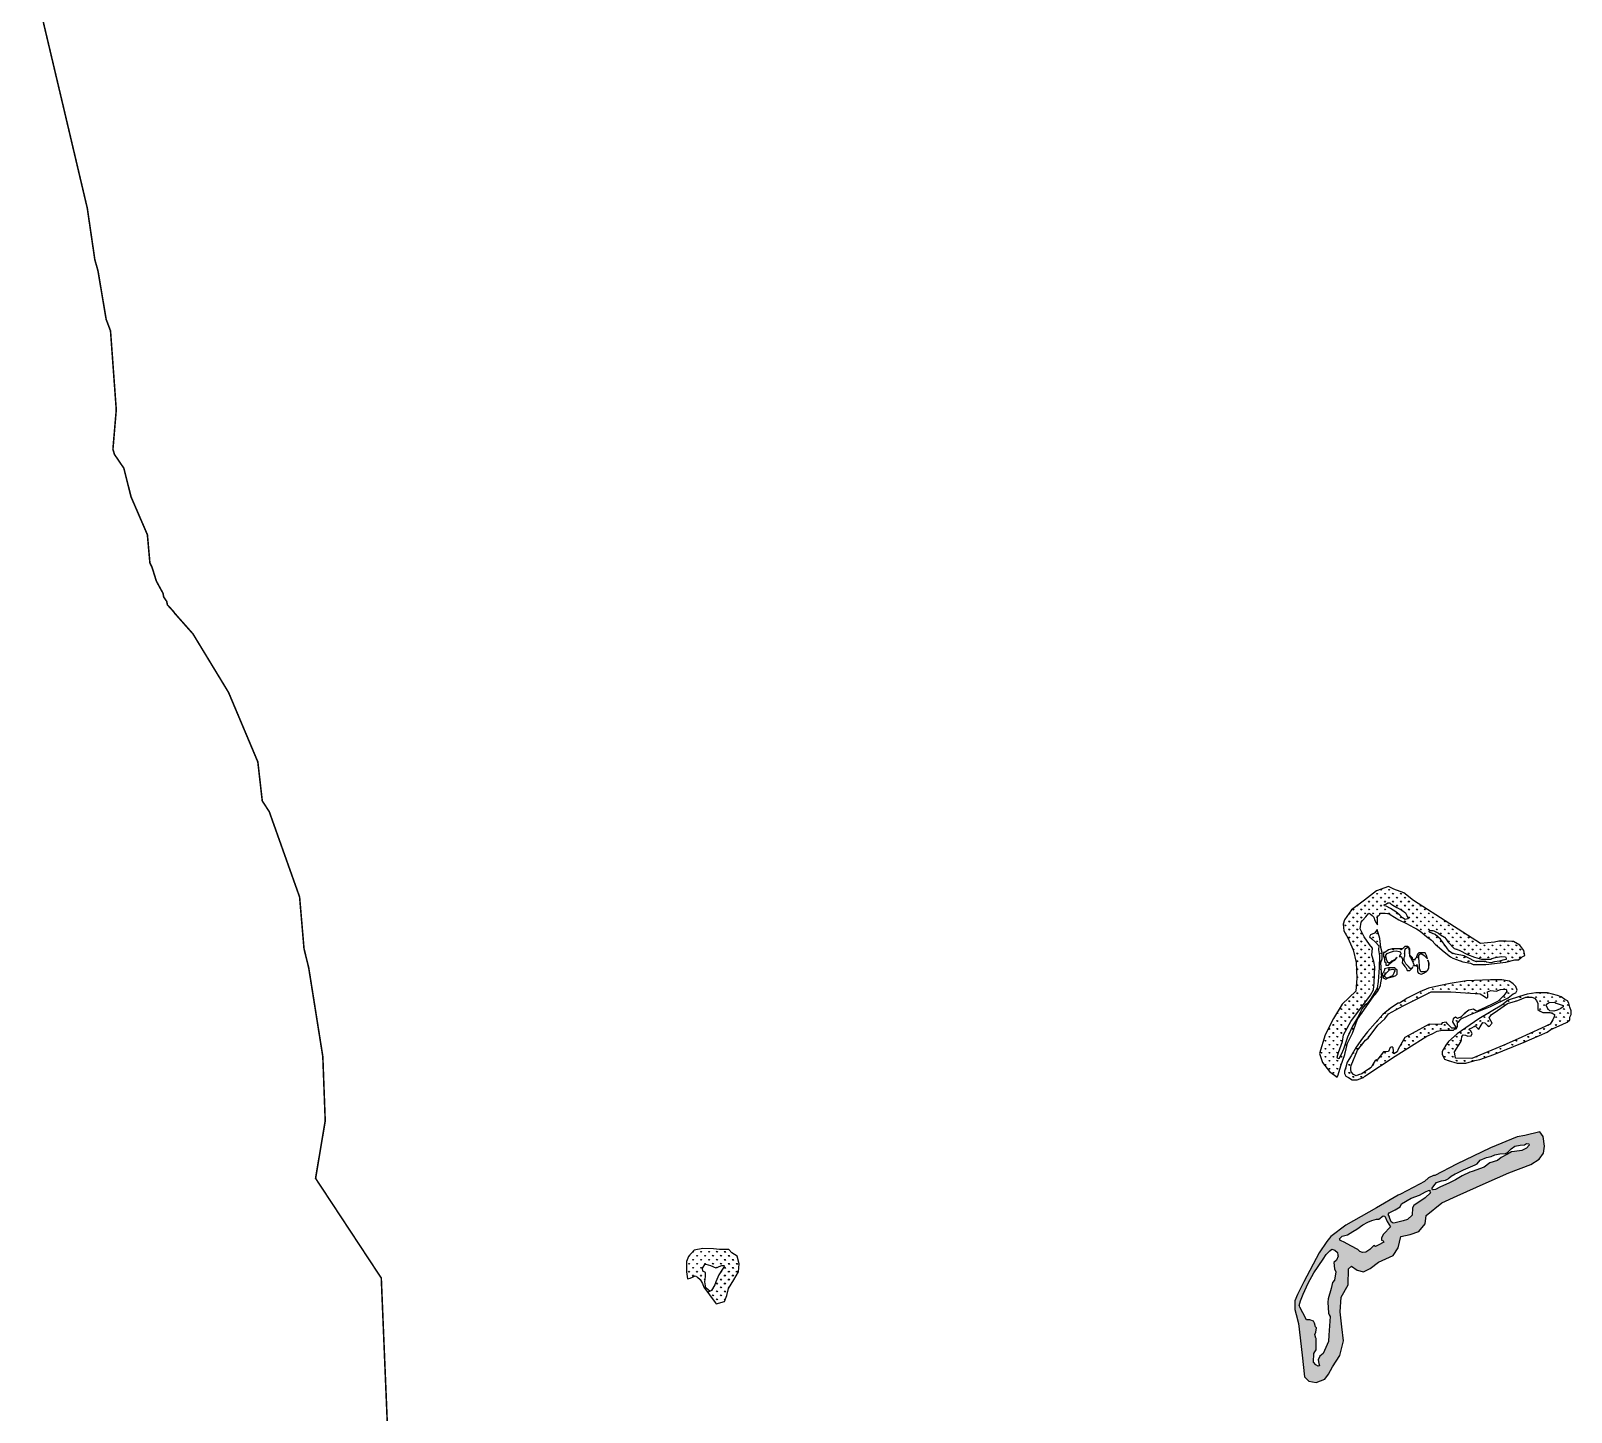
# Model space of a CAD drawing. Header units: metres. Extents: x 255476 to 378809, y 1739479 to 2227865.
# Drawn here: x 325624 to 330554, y 1813879 to 1818298 of the extents above; entities that cross this region are included whole.
import ezdxf

# ---------------------------------------------------------------- set-up
doc = ezdxf.new("R2010")
doc.units = ezdxf.units.M
doc.header["$MEASUREMENT"] = 0
doc.layers.add('COASTLINE', color=5, linetype='Continuous')
doc.layers.add('MANGROOVE BUFFER ZONE', color=120, linetype='Continuous')

msp = doc.modelspace()

# ---------------------------------------------------------------- hatches: boundary and pattern name
at = {"layer": 'MANGROOVE BUFFER ZONE'}
h = msp.add_hatch(dxfattribs=at)
h.set_pattern_fill('GRASS', color=256, scale=18)
h.paths.add_polyline_path([(329952.8, 1815284.7), (329948.7, 1815280.7), (329952.7, 1815272.6), (329952.7, 1815268.5), (329960.7, 1815264.4), (329968.9, 1815268.4), (329985.1, 1815272.3), (329993.2, 1815276.3), (329997.2, 1815280.3), (329997.3, 1815284.4), (329997.3, 1815288.4), (329997.3, 1815292.5), (329993.3, 1815296.5), (329989.3, 1815300.6), (329981.2, 1815300.7), (329977.2, 1815300.7), (329969.1, 1815300.8), (329956.9, 1815296.8), (329956.9, 1815292.8)], flags=17)
h.paths.add_polyline_path([(329962, 1815283.6), (329967, 1815288.6), (329972.3, 1815293.8), (329982.9, 1815296.4), (329989, 1815293.6), (329989.3, 1815291), (329986.1, 1815282.9), (329982, 1815275.1), (329974.6, 1815271.4), (329965.7, 1815267.2), (329963.3, 1815266.9), (329960.6, 1815269.2), (329959, 1815271.2), (329956.5, 1815274.8), (329956.5, 1815276.3)], flags=16)
h.paths.add_polyline_path([(330022.7, 1815361.6), (330027.5, 1815364.8), (330030.4, 1815365.8), (330035.1, 1815363.8), (330036, 1815349.3), (330037.1, 1815339.1), (330039.8, 1815333.2), (330045.4, 1815324.3), (330050.3, 1815311), (330049.1, 1815306.4), (330050, 1815308.2), (330058.1, 1815308.2), (330062.1, 1815304.1), (330062, 1815296), (330062, 1815287.9), (330066, 1815283.8), (330074, 1815279.7), (330082.2, 1815283.7), (330090.3, 1815287.7), (330094.4, 1815291.7), (330098.5, 1815299.8), (330098.5, 1815307.8), (330098.6, 1815315.9), (330095.7, 1815324.7), (330098.1, 1815315.5), (330098, 1815299.7), (330094.9, 1815294.6), (330093.1, 1815291.1), (330086.2, 1815288), (330080.1, 1815287.2), (330075.8, 1815287.2), (330072.9, 1815287.9), (330069.2, 1815298.6), (330068.7, 1815307.6), (330067.5, 1815320.4), (330066.5, 1815331.9), (330066.5, 1815339.3), (330069.4, 1815344.3), (330076.2, 1815345.1), (330083.4, 1815340.3), (330090.5, 1815333.9), (330094.2, 1815329.4), (330090.7, 1815340.3), (330086.7, 1815348.4), (330074.6, 1815348.5), (330070.5, 1815348.5), (330066.5, 1815348.5), (330062.4, 1815344.5), (330058.3, 1815332.4), (330054.2, 1815328.4), (330054.2, 1815324.4), (330046.1, 1815328.5), (330046.2, 1815332.5), (330038.1, 1815340.7), (330038.2, 1815348.7), (330038.3, 1815360.9), (330034.3, 1815364.9), (330030.3, 1815369), (330022.2, 1815369.1), (330014, 1815361.1), (330006, 1815361.1), (329997.9, 1815361.2), (329981.7, 1815361.3), (329969.5, 1815357.4), (329957.3, 1815349.4), (329953.3, 1815349.4), (329953.2, 1815337.3), (329957.2, 1815329.2), (329957.1, 1815321.1), (329961.1, 1815317), (329961.1, 1815308.9), (329965.1, 1815308.9), (329969.2, 1815308.8), (329973.2, 1815312.9), (329981.4, 1815320.9), (329989.5, 1815324.9), (329997.7, 1815332.9), (329993.4, 1815329.8), (329988.8, 1815326.4), (329984.8, 1815324.2), (329980.6, 1815322.1), (329976.9, 1815319.9), (329976.1, 1815317.9), (329974.7, 1815316.8), (329970.9, 1815316.3), (329967.6, 1815317.3), (329962.8, 1815326.8), (329961.6, 1815334.4), (329960.4, 1815337.4), (329960.5, 1815339.4), (329961.2, 1815341.2), (329965.6, 1815346.5), (329973.2, 1815349.4), (329985.6, 1815353.3), (329993.7, 1815354.7), (330003.1, 1815352.4), (330007, 1815351), (330009.3, 1815347.7), (330008.5, 1815344.4), (330006.7, 1815342.1), (330003.1, 1815336.9), (330005.8, 1815336.9), (330009.8, 1815336.8), (330013.8, 1815328.7), (330013.8, 1815324.7), (330013.7, 1815316.6), (330021.7, 1815304.4), (330025.7, 1815300.3), (330029.7, 1815292.2), (330037.8, 1815292.1), (330041.8, 1815296.2), (330045.9, 1815300.2), (330047.9, 1815304), (330046, 1815301.6), (330043.2, 1815298.3), (330038.9, 1815298.7), (330033.2, 1815304.9), (330025.4, 1815312.8), (330022.3, 1815317.4), (330019.9, 1815323.7), (330019.9, 1815333.2), (330021.7, 1815338.1), (330022.1, 1815351.1)], flags=17)
h.paths.add_polyline_path([(330167.5, 1815335.6), (330175.5, 1815331.5), (330187.6, 1815327.4), (330207.8, 1815319.1), (330232, 1815314.9), (330240, 1815310.8), (330244.1, 1815310.8), (330248.1, 1815310.7), (330268.3, 1815310.6), (330280.5, 1815310.5), (330345.2, 1815318.1), (330373.6, 1815325.9), (330385.7, 1815325.8), (330393.8, 1815333.9), (330402, 1815337.9), (330406, 1815339.8), (330402.8, 1815356.2), (330389.4, 1815372.8), (330369.3, 1815384.3), (330346.3, 1815386), (330322.5, 1815385.4), (330308.9, 1815382.7), (330263.7, 1815378.5), (330165.9, 1815441), (330050, 1815516.1), (330019, 1815540.6), (329986.8, 1815551.6), (329969.6, 1815561), (329930.7, 1815547.1), (329893, 1815516.4), (329851.5, 1815485.8), (329828.8, 1815453.8), (329824.7, 1815439.9), (329826.5, 1815419.1), (329838.8, 1815396.4), (329856.4, 1815358.2), (329865.5, 1815317), (329867.8, 1815267.3), (329864.8, 1815226), (329820.8, 1815183.6), (329793.2, 1815138.7), (329767.3, 1815086), (329748.8, 1815025.9), (329757.8, 1814997.4), (329780.3, 1814968.6), (329804.7, 1814950.3), (329808.8, 1814958.3), (329817.1, 1814986.6), (329829.5, 1815022.8), (329837.9, 1815059.2), (329850.2, 1815083.3), (329854.3, 1815091.4), (329858.4, 1815103.5), (329870.8, 1815135.7), (329919.9, 1815208.1), (329923.9, 1815212.2), (329928, 1815216.2), (329936.2, 1815228.2), (329944.4, 1815244.3), (329944.5, 1815252.4), (329948.6, 1815268.6), (329945, 1815317.1), (329949.1, 1815329.2), (329949.1, 1815333.3), (329949.3, 1815349.4), (329945.3, 1815365.6), (329941.5, 1815394), (329933.4, 1815423.1), (329928.5, 1815416.5), (329924.7, 1815411.4), (329911.8, 1815405.5), (329908.3, 1815399), (329916.6, 1815393.6), (329927.6, 1815382.6), (329938.2, 1815370.3), (329937.6, 1815358.4), (329941.1, 1815338.2), (329939.8, 1815301.4), (329936.9, 1815256.5), (329933.1, 1815235.7), (329914, 1815203.5), (329906.9, 1815192.3), (329900.5, 1815184.7), (329895, 1815181.7), (329885.6, 1815170.4), (329869.8, 1815140), (329854.6, 1815113.7), (329838, 1815078.2), (329825.7, 1815040.2), (329818.2, 1815023.3), (329810.5, 1815010.8), (329807.4, 1815009.3), (329804.8, 1815014.3), (329809.9, 1815029.8), (329822.7, 1815064.6), (329825.4, 1815085.5), (329849.1, 1815128.9), (329912.4, 1815212.8), (329921.8, 1815230.2), (329923.8, 1815253.9), (329925.7, 1815303.4), (329922.5, 1815321.1), (329916.6, 1815341), (329918.1, 1815363.1), (329908.8, 1815375), (329891.5, 1815399.5), (329882.7, 1815416.9), (329878.7, 1815425), (329881.5, 1815446), (329885.8, 1815451.4), (329897.1, 1815463.7), (329906.1, 1815475), (329910.6, 1815472.6), (329917, 1815468.1), (329922.1, 1815462.7), (329925.3, 1815451.6), (329930.2, 1815444.8), (329933.8, 1815438.1), (329933.8, 1815438.5), (329933.9, 1815450.6), (329934, 1815466.8), (329938, 1815466.8), (329942.1, 1815470.8), (329942.1, 1815474.8), (329946.2, 1815474.8), (329950.2, 1815474.8), (329954.3, 1815474.7), (329958.3, 1815474.7), (329966.4, 1815474.6), (329970.4, 1815474.6), (329974.5, 1815470.5), (330002.6, 1815454.1), (330026.8, 1815441.8), (330050.9, 1815429.5), (330059, 1815425.4), (330071.1, 1815417.2), (330091.2, 1815400.9), (330107.2, 1815388.6), (330119.3, 1815376.4), (330147.4, 1815351.9)])
h.paths.add_polyline_path([(330163.7, 1815353.9), (330156.7, 1815364), (330135.7, 1815392), (330119, 1815407.5), (330100.7, 1815414), (330099.4, 1815416), (330100.2, 1815420.2), (330110.9, 1815420.2), (330114.6, 1815418.4), (330129.7, 1815411.1), (330135.5, 1815406.1), (330148.2, 1815398.6), (330154.2, 1815391.7), (330159.5, 1815383.6), (330179.5, 1815362.6), (330195.7, 1815357.3), (330222.3, 1815342.9), (330245, 1815334.6), (330267.2, 1815327.8), (330296.6, 1815328.2), (330300.3, 1815330.7), (330311.5, 1815333.2), (330331.3, 1815336.2), (330343.8, 1815335.5), (330346.5, 1815331.4), (330345.7, 1815327.5), (330334.9, 1815325.1), (330325.2, 1815321.9), (330308.6, 1815319.9), (330297.2, 1815316.1), (330282.9, 1815318.5), (330279.9, 1815320.9), (330248.2, 1815321.1), (330240.1, 1815323.9), (330231.2, 1815329.2), (330211.8, 1815338.4), (330184.1, 1815343.7), (330171.5, 1815348.3)], flags=16)
h.paths.add_polyline_path([(330032.5, 1815458.2), (330031.4, 1815457.2), (330022.3, 1815454.9), (330014.1, 1815460.7), (330005.5, 1815469.3), (329993.4, 1815479), (329975.7, 1815489.8), (329961.7, 1815497.5), (329956.8, 1815498.5), (329956, 1815502.4), (329962.7, 1815505.5), (329967.5, 1815507.9), (329973.8, 1815507.9), (329976.7, 1815505.3), (329983.8, 1815500.4), (329995.7, 1815493.3), (330011.9, 1815484.9), (330023.8, 1815476.5), (330028.3, 1815467.8)], flags=16)
h = msp.add_hatch(dxfattribs=at)
h.set_pattern_fill('GRASS', color=256, scale=18)
h.paths.add_polyline_path([(330368.9, 1815249.2), (330356.9, 1815257.3), (330332.6, 1815261.6), (330296.3, 1815261.8), (330219.4, 1815258.4), (330166.8, 1815250.7), (330130.4, 1815242.9), (330098, 1815235.1), (330069.6, 1815223.2), (330029, 1815203.3), (330016.8, 1815195.3), (330004.6, 1815187.3), (330000.6, 1815187.3), (329976.2, 1815171.3), (329951.8, 1815151.3), (329927.3, 1815123.2), (329902.8, 1815095.1), (329886.5, 1815075), (329866.1, 1815046.8), (329849.7, 1815018.6), (329837.4, 1814998.5), (329833.2, 1814982.4), (329829.1, 1814970.3), (329829, 1814962.2), (329833, 1814954.1), (329841.1, 1814950), (329853.1, 1814941.8), (329869.3, 1814941.7), (329877.4, 1814945.7), (329889.6, 1814949.6), (329893.7, 1814953.6), (329991.2, 1815017.6), (330092.7, 1815081.5), (330109, 1815089.4), (330125.2, 1815097.4), (330141.4, 1815101.3), (330157.6, 1815101.2), (330169.7, 1815101.1), (330177.8, 1815101), (330181.9, 1815105), (330185.9, 1815105), (330190, 1815113.1), (330190.1, 1815121.1), (330190.1, 1815125.2), (330194.2, 1815129.2), (330202.3, 1815137.2), (330226.7, 1815149.2), (330295.6, 1815176.9), (330352.4, 1815204.8), (330368.7, 1815216.8), (330376.8, 1815220.8), (330380.9, 1815228.8), (330377, 1815241)])
h.paths.add_polyline_path([(330262.6, 1815217.7), (330276.9, 1815209), (330283.7, 1815203.1), (330287.3, 1815206.9), (330287.3, 1815213.3), (330285.9, 1815223.8), (330296.7, 1815228.3), (330314.5, 1815225.5), (330328.4, 1815231.4), (330346, 1815231.6), (330348.4, 1815224.3), (330338.3, 1815211.6), (330320.7, 1815193.6), (330298.8, 1815182.8), (330264.6, 1815166.8), (330257.4, 1815163.4), (330255.4, 1815161.7), (330249.1, 1815163.3), (330241.2, 1815168.2), (330226.5, 1815165.1), (330214, 1815155.8), (330201.8, 1815143.5), (330190.6, 1815138.3), (330183.9, 1815142.4), (330176.9, 1815137.2), (330174.1, 1815127.9), (330181, 1815116.9), (330184.7, 1815110.8), (330184.8, 1815107.6), (330177.3, 1815106.9), (330172.4, 1815106.9), (330159.8, 1815119.8), (330154, 1815126.6), (330141, 1815124.7), (330138.2, 1815119.5), (330099.9, 1815120.3), (330044.8, 1815089.8), (330022.2, 1815077.9), (330000.6, 1815039.7), (329997, 1815031.3), (329986.5, 1815025), (329984.1, 1815044.8), (329981.5, 1815047.5), (329975.1, 1815045.4), (329969.6, 1815032.2), (329953.9, 1815032), (329935.7, 1815008.6), (329926.7, 1815003.4), (329917.3, 1814987.6), (329914.1, 1814981.2), (329899.1, 1814971.6), (329884.3, 1814961.6), (329873.9, 1814957.6), (329865.5, 1814955.2), (329857, 1814958.6), (329850.5, 1814967.6), (329848.7, 1814975.1), (329848.9, 1814981.7), (329849.5, 1814988.3), (329870.5, 1815036.7), (329895.8, 1815069.1), (329904.9, 1815075.8), (329935.2, 1815116.8), (329957.6, 1815137.2), (329969.8, 1815153.3), (330016.1, 1815178.8), (330105.8, 1815224), (330169.2, 1815223.4)], flags=16)
h = msp.add_hatch(dxfattribs=at)
h.set_pattern_fill('GRASS', color=256, scale=18)
h.paths.add_polyline_path([(330334.9, 1815035.1), (330403.9, 1815062.9), (330476.9, 1815094.7), (330489.1, 1815102.7), (330525.6, 1815118.6), (330541.8, 1815126.5), (330550, 1815134.5), (330550, 1815142.6), (330554.1, 1815150.7), (330554.2, 1815162.8), (330550.3, 1815175), (330546.3, 1815187.1), (330542.3, 1815195.3), (330534.3, 1815199.4), (330522.2, 1815207.5), (330510.1, 1815211.7), (330477.9, 1815220), (330441.5, 1815220.3), (330413.1, 1815216.5), (330388.8, 1815208.6), (330352.4, 1815196.7), (330332, 1815180.7), (330258.9, 1815136.8), (330189.8, 1815088.8), (330161.3, 1815064.8), (330153.2, 1815052.7), (330145, 1815040.6), (330140.9, 1815032.6), (330140.8, 1815024.5), (330144.8, 1815016.4), (330148.8, 1815008.3), (330160.9, 1815004.1), (330189.1, 1814995.8), (330217.4, 1814995.6), (330245.8, 1815003.5), (330262, 1815007.4), (330306.5, 1815023.2)])
h.paths.add_polyline_path([(330180.5, 1815031.8), (330200.7, 1815063.1), (330202.7, 1815070.1), (330204.5, 1815080.5), (330208.4, 1815086.3), (330216.4, 1815084.8), (330223.1, 1815082.2), (330234.2, 1815083), (330236.8, 1815089.8), (330231.8, 1815100), (330228.2, 1815102.4), (330228.6, 1815105.4), (330236.3, 1815108.9), (330244.1, 1815112.6), (330247, 1815114.4), (330250.5, 1815112.1), (330255.2, 1815106.7), (330259, 1815104.4), (330265.8, 1815117.4), (330271, 1815125.3), (330277.4, 1815123.9), (330286.4, 1815115.7), (330291.4, 1815113.2), (330301.6, 1815123.1), (330292, 1815140.9), (330298.7, 1815151.1), (330307.9, 1815156.1), (330350.4, 1815186.2), (330383.2, 1815196.1), (330409, 1815206.1), (330428.3, 1815206.2), (330436.5, 1815203.2), (330443.2, 1815196.2), (330447.1, 1815186), (330447.3, 1815167), (330455.2, 1815162.2), (330463.1, 1815157.8), (330486.3, 1815157.5), (330497.9, 1815153.5), (330500.4, 1815150.6), (330500, 1815143.2), (330495, 1815134.3), (330486.8, 1815120.5), (330459.6, 1815107.8), (330384.2, 1815072.8), (330338.3, 1815052.5), (330235.7, 1815010.6), (330183.4, 1815010.9)], flags=16)
h.paths.add_polyline_path([(330473.9, 1815180.3), (330475.4, 1815184.4), (330483.2, 1815189.8), (330500.8, 1815190), (330506.3, 1815186.8), (330528.5, 1815179.8), (330529, 1815176), (330521.2, 1815170.5), (330509.4, 1815165.2), (330498.5, 1815162.2), (330485.7, 1815162.9), (330480, 1815168.2)], flags=16)
h = msp.add_hatch(dxfattribs=at)
h.set_pattern_fill('GRASS', color=256, scale=18)
h.paths.add_polyline_path([(329984.3, 1814380.3), (329999.9, 1814405.1), (330008.9, 1814441.2), (330039.2, 1814447.2), (330066.5, 1814456.6), (330087.2, 1814481.9), (330090.4, 1814507.6), (330139.7, 1814548.3), (330189.5, 1814570.5), (330281.9, 1814612.8), (330354.5, 1814645.1), (330424.6, 1814671.6), (330452.1, 1814688.2), (330465.7, 1814707), (330468.9, 1814730), (330464.3, 1814760.3), (330453.4, 1814776), (330405.6, 1814763.7), (330381.3, 1814759.8), (330296.2, 1814724.1), (330186.6, 1814672.4), (330117.6, 1814636.5), (330113.6, 1814636.5), (330097.3, 1814628.6), (330085.1, 1814616.5), (330068.9, 1814608.6), (330008, 1814576.7), (329999.9, 1814572.7), (329930.8, 1814532.8), (329833.4, 1814477), (329784.6, 1814441), (329772.3, 1814424.9), (329747.8, 1814388.7), (329698.6, 1814296.1), (329678.1, 1814255.8), (329669.8, 1814235.6), (329669.7, 1814219.5), (329669.6, 1814207.3), (329673.5, 1814191.1), (329681.4, 1814162.8), (329692.7, 1814061.6), (329700.6, 1813991.9), (329714.4, 1813977.9), (329738.5, 1813974.2), (329765.9, 1813984.3), (329777.1, 1814000.4), (329790, 1814024.2), (329813.6, 1814060.5), (329825.9, 1814107.6), (329820, 1814151.8), (329814.4, 1814200.4), (329818.3, 1814247.1), (329840, 1814286.7), (329841.2, 1814337.1), (329851, 1814345.5), (329869.3, 1814333.7), (329889.9, 1814327.6), (329911.3, 1814338.2), (329937.8, 1814358.9)])
h.paths.add_polyline_path([(329897.3, 1814390.3), (329886.8, 1814389.3), (329877.9, 1814393.1), (329871.6, 1814399.6), (329848.9, 1814410.6), (329827.5, 1814422.3), (329818.4, 1814426.9), (329813.9, 1814428.9), (329813.6, 1814431.5), (329813, 1814433.3), (329821.5, 1814442.1), (329838.3, 1814446.3), (329855.4, 1814456.9), (329868.1, 1814464.4), (329887.4, 1814478.3), (329903.7, 1814486.5), (329916.1, 1814492.5), (329930.9, 1814496.8), (329938.4, 1814496.5), (329952.1, 1814506.9), (329957.4, 1814506.1), (329965.4, 1814489.1), (329971, 1814480.8), (329975.8, 1814471.6), (329954, 1814448.8), (329947.4, 1814436.3), (329946.7, 1814429.7), (329952.5, 1814426.7), (329954.6, 1814423.3), (329936.5, 1814413.4), (329928.4, 1814408.5), (329922.4, 1814412.3), (329910.2, 1814399.2)], flags=16)
h.paths.add_polyline_path([(329808.4, 1814377.8), (329802.9, 1814365), (329795, 1814358.2), (329796.5, 1814337.9), (329800.5, 1814328.1), (329796.5, 1814301.7), (329790.2, 1814294.1), (329786.1, 1814274.9), (329776.6, 1814241), (329775.6, 1814230.4), (329777, 1814195.3), (329779.2, 1814190.1), (329782.9, 1814184.7), (329779, 1814124.9), (329777.6, 1814105.4), (329760.9, 1814066.6), (329749.4, 1814058.4), (329744.5, 1814046.5), (329746.5, 1814034.3), (329748.7, 1814026.7), (329744.3, 1814026.6), (329736.8, 1814030.6), (329729.2, 1814039.3), (329730.7, 1814067), (329734.1, 1814072), (329738.3, 1814078.4), (329738.1, 1814114.4), (329736.5, 1814115.2), (329734.2, 1814127.6), (329737.1, 1814135.4), (329738.6, 1814148.4), (329735.7, 1814152.1), (329732.6, 1814163.4), (329729, 1814170.3), (329718.2, 1814174), (329707.1, 1814174.7), (329695.6, 1814196.7), (329686.2, 1814215.3), (329684.7, 1814219.6), (329683.3, 1814220.7), (329688.3, 1814235.3), (329696, 1814256), (329712, 1814291.4), (329730.8, 1814324.8), (329759.9, 1814368.4), (329769.5, 1814383.7), (329782.1, 1814395.2), (329787.6, 1814400), (329797.4, 1814397.5), (329806, 1814389.2), (329807.2, 1814380.9)], flags=16)
h.paths.add_polyline_path([(329984, 1814483.6), (329978.3, 1814488.2), (329973.8, 1814498.7), (329971.8, 1814505.6), (329968.6, 1814511.5), (329971.7, 1814516.9), (329990.3, 1814526.5), (330006.5, 1814535.6), (330011.2, 1814545.1), (330041.9, 1814563.4), (330069.2, 1814572.7), (330088.3, 1814583.4), (330097.3, 1814588.2), (330102, 1814588.6), (330102.1, 1814584.9), (330103.6, 1814580.1), (330087, 1814564.8), (330050.2, 1814540), (330045.8, 1814532.7), (330045, 1814508.8), (330030.4, 1814495.4), (330016.6, 1814491.4), (329990.9, 1814485)], flags=16)
h.paths.add_polyline_path([(330110.1, 1814590.4), (330108.8, 1814592.3), (330108.9, 1814593.7), (330109.3, 1814595.5), (330114.2, 1814603.1), (330123.4, 1814613.5), (330138.6, 1814618.8), (330151.9, 1814620.8), (330160.2, 1814625), (330164, 1814629), (330169.7, 1814634), (330182.4, 1814641.4), (330188.4, 1814643.7), (330209.8, 1814654), (330247, 1814669.7), (330253.3, 1814673.2), (330263.3, 1814684.6), (330283.3, 1814693.6), (330297.9, 1814697.3), (330309.7, 1814701.9), (330325.3, 1814705.8), (330343.6, 1814706.5), (330350.7, 1814710.1), (330362.6, 1814721.6), (330374.3, 1814730), (330391.4, 1814733.1), (330404.9, 1814734), (330410.7, 1814738.2), (330418.7, 1814737.1), (330419.6, 1814733.1), (330411.6, 1814723.6), (330395.8, 1814715.6), (330372.3, 1814713.1), (330363.2, 1814711.6), (330350.6, 1814704.3), (330329.6, 1814693.3), (330317.9, 1814684), (330293.9, 1814676.3), (330275.5, 1814662.4), (330237.8, 1814648.4), (330229.5, 1814646.8), (330205.8, 1814634.8), (330183.6, 1814622.3), (330165.2, 1814612.8), (330133.4, 1814598.2), (330120.1, 1814591.2), (330112.6, 1814590.3)], flags=16)
h = msp.add_hatch(dxfattribs=at)
h.set_pattern_fill('GRASS', color=256, scale=18)
h.paths.add_polyline_path([(327885.1, 1814378.4), (327868, 1814389), (327857.9, 1814399.2), (327827.8, 1814399.7), (327809, 1814401.8), (327774.5, 1814402.1), (327747.5, 1814396.7), (327728.6, 1814377.1), (327722.8, 1814360.9), (327722.6, 1814328.4), (327725.8, 1814305.2), (327733.9, 1814307.2), (327742, 1814311.2), (327750.2, 1814315.1), (327758.2, 1814311), (327766.2, 1814302.9), (327774.2, 1814290.7), (327778.2, 1814278.5), (327814.2, 1814229.7), (327817.8, 1814225.1), (327844.3, 1814233.5), (327852.1, 1814252.2), (327857.3, 1814274.5), (327873.8, 1814301.8), (327889.3, 1814327.6), (327891, 1814353)])
h.paths.add_polyline_path([(327835.3, 1814348.5), (327841.9, 1814348.3), (327843.8, 1814345.7), (327835.8, 1814333), (327825.8, 1814318.4), (327816.3, 1814295.8), (327813.8, 1814286.5), (327802.2, 1814268.7), (327799.2, 1814266.5), (327792.5, 1814269.8), (327784.5, 1814276.7), (327780.8, 1814296.3), (327783.1, 1814313), (327783.2, 1814326.2), (327774.4, 1814329.5), (327773.9, 1814339.2), (327775.8, 1814342.3), (327780.9, 1814351.2), (327784.8, 1814352.9), (327799.7, 1814348.3), (327816.2, 1814340.3), (327820.8, 1814341.3), (327826.8, 1814344.9)], flags=16)

# ---------------------------------------------------------------- linework, layer by layer
at = {"layer": 'COASTLINE', "color": 1, "flags": 128}
msp.add_lwpolyline([(325626.5, 1818483.9, 5, 5, 0), (325728.3, 1818054.1, 5, 5, 0), (325804.7, 1817730.6, 5, 5, 0), (325828.9, 1817565.6, 5, 5, 0), (325839, 1817529.8, 5, 5, 0), (325865.2, 1817374.5, 5, 5, 0), (325879.1, 1817337.8, 5, 5, 0), (325897.5, 1817085.6, 5, 5, 0), (325886.8, 1816959.2, 5, 5, 0), (325891.8, 1816942.6, 5, 5, 0), (325921.7, 1816898.7, 5, 5, 0), (325944.8, 1816807, 5, 5, 0), (325997.1, 1816685.9, 5, 5, 0), (326005.1, 1816595.9, 5, 5, 0), (326012.1, 1816581.3, 5, 5, 0), (326025.9, 1816537.2, 5, 5, 0), (326047.2, 1816498.3, 5, 5, 0), (326049.3, 1816486.6, 5, 5, 0), (326058.8, 1816472.8, 5, 5, 0), (326061.2, 1816461.5, 5, 5, 0), (326081.2, 1816439.6, 5, 5, 0), (326083.8, 1816435.4, 5, 5, 0), (326142.9, 1816368.7, 5, 5, 0), (326205.5, 1816265.8, 5, 5, 0), (326256.9, 1816181.3, 5, 5, 0), (326350.6, 1815959.1, 5, 5, 0), (326364.8, 1815834.2, 5, 5, 0), (326387.1, 1815800.1, 5, 5, 0), (326484.3, 1815526.9, 5, 5, 0), (326498.4, 1815361.8, 5, 5, 0), (326513.5, 1815300.1, 5, 5, 0), (326529.1, 1815202.3, 5, 5, 0), (326543.4, 1815112, 5, 5, 0), (326558.6, 1815016.6, 5, 5, 0), (326566.3, 1814810.8, 5, 5, 0), (326535.4, 1814627, 5, 5, 0), (326745.7, 1814308, 5, 5, 0), (326768.1, 1813768.6, 5, 5, 0)], format="xyseb", dxfattribs=at)
at = {"layer": 'MANGROOVE BUFFER ZONE', "flags": 128}
for points in [[(329925.7, 1815303.4), (329922.5, 1815321.1), (329916.6, 1815341), (329918.1, 1815363.1), (329908.8, 1815375), (329891.5, 1815399.5), (329882.7, 1815416.9), (329878.7, 1815425), (329881.5, 1815446), (329885.8, 1815451.4), (329897.1, 1815463.7), (329906.1, 1815475), (329910.6, 1815472.6), (329917, 1815468.1), (329922.1, 1815462.7), (329925.3, 1815451.6), (329930.2, 1815444.8), (329933.8, 1815438.1), (329933.8, 1815438.5), (329933.9, 1815450.6), (329934, 1815466.8), (329938, 1815466.8), (329942.1, 1815470.8), (329942.1, 1815474.8), (329946.2, 1815474.8), (329950.2, 1815474.8), (329954.3, 1815474.7), (329958.3, 1815474.7), (329966.4, 1815474.6), (329970.4, 1815474.6), (329974.5, 1815470.5), (330002.6, 1815454.1), (330026.8, 1815441.8), (330050.9, 1815429.5), (330059, 1815425.4), (330071.1, 1815417.2), (330091.2, 1815400.9), (330107.2, 1815388.6), (330119.3, 1815376.4), (330147.4, 1815351.9), (330167.5, 1815335.6), (330175.5, 1815331.5), (330187.6, 1815327.4), (330207.8, 1815319.1), (330232, 1815314.9), (330240, 1815310.8), (330244.1, 1815310.8), (330248.1, 1815310.7), (330268.3, 1815310.6), (330280.5, 1815310.5), (330345.2, 1815318.1), (330373.6, 1815325.9), (330385.7, 1815325.8), (330393.8, 1815333.9), (330402, 1815337.9), (330406, 1815339.8), (330402.8, 1815356.2), (330389.4, 1815372.8), (330369.3, 1815384.3), (330346.3, 1815386), (330322.5, 1815385.4), (330308.9, 1815382.7), (330263.7, 1815378.5), (330165.9, 1815441), (330050, 1815516.1), (330019, 1815540.6), (329986.8, 1815551.6), (329969.6, 1815561), (329930.7, 1815547.1), (329893, 1815516.4), (329851.5, 1815485.8), (329828.8, 1815453.8), (329824.7, 1815439.9), (329826.5, 1815419.1), (329838.8, 1815396.4), (329856.4, 1815358.2), (329865.5, 1815317), (329867.8, 1815267.3), (329864.8, 1815226), (329820.8, 1815183.6), (329793.2, 1815138.7), (329767.3, 1815086), (329748.8, 1815025.9), (329757.8, 1814997.4), (329780.3, 1814968.6), (329804.7, 1814950.3), (329808.8, 1814958.3), (329817.1, 1814986.6), (329829.5, 1815022.8), (329837.9, 1815059.2), (329850.2, 1815083.3), (329854.3, 1815091.4), (329858.4, 1815103.5), (329870.8, 1815135.7), (329919.9, 1815208.1), (329923.9, 1815212.2), (329928, 1815216.2), (329936.2, 1815228.2), (329944.4, 1815244.3), (329944.5, 1815252.4), (329948.6, 1815268.6), (329945, 1815317.1), (329949.1, 1815329.2), (329949.1, 1815333.3), (329949.3, 1815349.4), (329945.3, 1815365.6), (329941.5, 1815394), (329933.4, 1815423.1), (329928.5, 1815416.5), (329924.7, 1815411.4), (329911.8, 1815405.5), (329908.3, 1815399), (329916.6, 1815393.6), (329927.6, 1815382.6), (329938.2, 1815370.3), (329937.6, 1815358.4), (329941.1, 1815338.2), (329939.8, 1815301.4), (329936.9, 1815256.5), (329933.1, 1815235.7), (329914, 1815203.5), (329906.9, 1815192.3), (329900.5, 1815184.7), (329895, 1815181.7), (329885.6, 1815170.4), (329869.8, 1815140), (329854.6, 1815113.7), (329838, 1815078.2), (329825.7, 1815040.2), (329818.2, 1815023.3), (329810.5, 1815010.8), (329807.4, 1815009.3), (329804.8, 1815014.3), (329809.9, 1815029.8), (329822.7, 1815064.6), (329825.4, 1815085.5), (329849.1, 1815128.9), (329912.4, 1815212.8), (329921.8, 1815230.2), (329923.8, 1815253.9)], [(330022.3, 1815454.9), (330014.1, 1815460.7), (330005.5, 1815469.3), (329993.4, 1815479), (329975.7, 1815489.8), (329961.7, 1815497.5), (329956.8, 1815498.5), (329956, 1815502.4), (329962.7, 1815505.5), (329967.5, 1815507.9), (329973.8, 1815507.9), (329976.7, 1815505.3), (329983.8, 1815500.4), (329995.7, 1815493.3), (330011.9, 1815484.9), (330023.8, 1815476.5), (330028.3, 1815467.8), (330032.5, 1815458.2), (330031.4, 1815457.2)], [(330100.7, 1815414), (330099.4, 1815416), (330100.2, 1815420.2), (330110.9, 1815420.2), (330114.6, 1815418.4), (330129.7, 1815411.1), (330135.5, 1815406.1), (330148.2, 1815398.6), (330154.2, 1815391.7), (330159.5, 1815383.6), (330179.5, 1815362.6), (330195.7, 1815357.3), (330222.3, 1815342.9), (330245, 1815334.6), (330267.2, 1815327.8), (330296.6, 1815328.2), (330300.3, 1815330.7), (330311.5, 1815333.2), (330331.3, 1815336.2), (330343.8, 1815335.5), (330346.5, 1815331.4), (330345.7, 1815327.5), (330334.9, 1815325.1), (330325.2, 1815321.9), (330308.6, 1815319.9), (330297.2, 1815316.1), (330282.9, 1815318.5), (330279.9, 1815320.9), (330248.2, 1815321.1), (330240.1, 1815323.9), (330231.2, 1815329.2), (330211.8, 1815338.4), (330184.1, 1815343.7), (330171.5, 1815348.3), (330163.7, 1815353.9), (330156.7, 1815364), (330135.7, 1815392), (330119, 1815407.5)], [(330022.7, 1815361.6), (330027.5, 1815364.8), (330030.4, 1815365.8), (330035.1, 1815363.8), (330036, 1815349.3), (330037.1, 1815339.1), (330039.8, 1815333.2), (330045.4, 1815324.3), (330050.3, 1815311), (330049.1, 1815306.4), (330050, 1815308.2), (330058.1, 1815308.2), (330062.1, 1815304.1), (330062, 1815296), (330062, 1815287.9), (330066, 1815283.8), (330074, 1815279.7), (330082.2, 1815283.7), (330090.3, 1815287.7), (330094.4, 1815291.7), (330098.5, 1815299.8), (330098.5, 1815307.8), (330098.6, 1815315.9), (330095.7, 1815324.7), (330098.1, 1815315.5), (330098, 1815299.7), (330094.9, 1815294.6), (330093.1, 1815291.1), (330086.2, 1815288), (330080.1, 1815287.2), (330075.8, 1815287.2), (330072.9, 1815287.9), (330069.2, 1815298.6), (330068.7, 1815307.6), (330067.5, 1815320.4), (330066.5, 1815331.9), (330066.5, 1815339.3), (330069.4, 1815344.3), (330076.2, 1815345.1), (330083.4, 1815340.3), (330090.5, 1815333.9), (330094.2, 1815329.4), (330090.7, 1815340.3), (330086.7, 1815348.4), (330074.6, 1815348.5), (330070.5, 1815348.5), (330066.5, 1815348.5), (330062.4, 1815344.5), (330058.3, 1815332.4), (330054.2, 1815328.4), (330054.2, 1815324.4), (330046.1, 1815328.5), (330046.2, 1815332.5), (330038.1, 1815340.7), (330038.2, 1815348.7), (330038.3, 1815360.9), (330034.3, 1815364.9), (330030.3, 1815369), (330022.2, 1815369.1), (330014, 1815361.1), (330006, 1815361.1), (329997.9, 1815361.2), (329981.7, 1815361.3), (329969.5, 1815357.4), (329957.3, 1815349.4), (329953.3, 1815349.4), (329953.2, 1815337.3), (329957.2, 1815329.2), (329957.1, 1815321.1), (329961.1, 1815317), (329961.1, 1815308.9), (329965.1, 1815308.9), (329969.2, 1815308.8), (329973.2, 1815312.9), (329981.4, 1815320.9), (329989.5, 1815324.9), (329997.7, 1815332.9), (329993.4, 1815329.8), (329988.8, 1815326.4), (329984.8, 1815324.2), (329980.6, 1815322.1), (329976.9, 1815319.9), (329976.1, 1815317.9), (329974.7, 1815316.8), (329970.9, 1815316.3), (329967.6, 1815317.3), (329962.8, 1815326.8), (329961.6, 1815334.4), (329960.4, 1815337.4), (329960.5, 1815339.4), (329961.2, 1815341.2), (329965.6, 1815346.5), (329973.2, 1815349.4), (329985.6, 1815353.3), (329993.7, 1815354.7), (330003.1, 1815352.4), (330007, 1815351), (330009.3, 1815347.7), (330008.5, 1815344.4), (330006.7, 1815342.1), (330003.1, 1815336.9), (330005.8, 1815336.9), (330009.8, 1815336.8), (330013.8, 1815328.7), (330013.8, 1815324.7), (330013.7, 1815316.6), (330021.7, 1815304.4), (330025.7, 1815300.3), (330029.7, 1815292.2), (330037.8, 1815292.1), (330041.8, 1815296.2), (330045.9, 1815300.2), (330047.9, 1815304), (330046, 1815301.6), (330043.2, 1815298.3), (330038.9, 1815298.7), (330033.2, 1815304.9), (330025.4, 1815312.8), (330022.3, 1815317.4), (330019.9, 1815323.7), (330019.9, 1815333.2), (330021.7, 1815338.1), (330022.1, 1815351.1)], [(329997.3, 1815292.5), (329993.3, 1815296.5), (329989.3, 1815300.6), (329981.2, 1815300.7), (329977.2, 1815300.7), (329969.1, 1815300.8), (329956.9, 1815296.8), (329956.9, 1815292.8), (329952.8, 1815284.7), (329948.7, 1815280.7), (329952.7, 1815272.6), (329952.7, 1815268.5), (329960.7, 1815264.4), (329968.9, 1815268.4), (329985.1, 1815272.3), (329993.2, 1815276.3), (329997.2, 1815280.3), (329997.3, 1815284.4), (329997.3, 1815288.4)], [(329956.5, 1815276.3), (329962, 1815283.6), (329967, 1815288.6), (329972.3, 1815293.8), (329982.9, 1815296.4), (329989, 1815293.6), (329989.3, 1815291), (329986.1, 1815282.9), (329982, 1815275.1), (329974.6, 1815271.4), (329965.7, 1815267.2), (329963.3, 1815266.9), (329960.6, 1815269.2), (329959, 1815271.2), (329956.5, 1815274.8)], [(330368.9, 1815249.2), (330356.9, 1815257.3), (330332.6, 1815261.6), (330296.3, 1815261.8), (330219.4, 1815258.4), (330166.8, 1815250.7), (330130.4, 1815242.9), (330098, 1815235.1), (330069.6, 1815223.2), (330029, 1815203.3), (330016.8, 1815195.3), (330004.6, 1815187.3), (330000.6, 1815187.3), (329976.2, 1815171.3), (329951.8, 1815151.3), (329927.3, 1815123.2), (329902.8, 1815095.1), (329886.5, 1815075), (329866.1, 1815046.8), (329849.7, 1815018.6), (329837.4, 1814998.5), (329833.2, 1814982.4), (329829.1, 1814970.3), (329829, 1814962.2), (329833, 1814954.1), (329841.1, 1814950), (329853.1, 1814941.8), (329869.3, 1814941.7), (329877.4, 1814945.7), (329889.6, 1814949.6), (329893.7, 1814953.6), (329991.2, 1815017.6), (330092.7, 1815081.5), (330109, 1815089.4), (330125.2, 1815097.4), (330141.4, 1815101.3), (330157.6, 1815101.2), (330169.7, 1815101.1), (330177.8, 1815101), (330181.9, 1815105), (330185.9, 1815105), (330190, 1815113.1), (330190.1, 1815121.1), (330190.1, 1815125.2), (330194.2, 1815129.2), (330202.3, 1815137.2), (330226.7, 1815149.2), (330295.6, 1815176.9), (330352.4, 1815204.8), (330368.7, 1815216.8), (330376.8, 1815220.8), (330380.9, 1815228.8), (330377, 1815241)], [(329849.5, 1814988.3), (329870.5, 1815036.7), (329895.8, 1815069.1), (329904.9, 1815075.8), (329935.2, 1815116.8), (329957.6, 1815137.2), (329969.8, 1815153.3), (330016.1, 1815178.8), (330105.8, 1815224), (330169.2, 1815223.4), (330262.6, 1815217.7), (330276.9, 1815209), (330283.7, 1815203.1), (330287.3, 1815206.9), (330287.3, 1815213.3), (330285.9, 1815223.8), (330296.7, 1815228.3), (330314.5, 1815225.5), (330328.4, 1815231.4), (330346, 1815231.6), (330348.4, 1815224.3), (330338.3, 1815211.6), (330320.7, 1815193.6), (330298.8, 1815182.8), (330264.6, 1815166.8), (330257.4, 1815163.4), (330255.4, 1815161.7), (330249.1, 1815163.3), (330241.2, 1815168.2), (330226.5, 1815165.1), (330214, 1815155.8), (330201.8, 1815143.5), (330190.6, 1815138.3), (330183.9, 1815142.4), (330176.9, 1815137.2), (330174.1, 1815127.9), (330181, 1815116.9), (330184.7, 1815110.8), (330184.8, 1815107.6), (330177.3, 1815106.9), (330172.4, 1815106.9), (330159.8, 1815119.8), (330154, 1815126.6), (330141, 1815124.7), (330138.2, 1815119.5), (330099.9, 1815120.3), (330044.8, 1815089.8), (330022.2, 1815077.9), (330000.6, 1815039.7), (329997, 1815031.3), (329986.5, 1815025), (329984.1, 1815044.8), (329981.5, 1815047.5), (329975.1, 1815045.4), (329969.6, 1815032.2), (329953.9, 1815032), (329935.7, 1815008.6), (329926.7, 1815003.4), (329917.3, 1814987.6), (329914.1, 1814981.2), (329899.1, 1814971.6), (329884.3, 1814961.6), (329873.9, 1814957.6), (329865.5, 1814955.2), (329857, 1814958.6), (329850.5, 1814967.6), (329848.7, 1814975.1), (329848.9, 1814981.7)], [(330403.9, 1815062.9), (330476.9, 1815094.7), (330489.1, 1815102.7), (330525.6, 1815118.6), (330541.8, 1815126.5), (330550, 1815134.5), (330550, 1815142.6), (330554.1, 1815150.7), (330554.2, 1815162.8), (330550.3, 1815175), (330546.3, 1815187.1), (330542.3, 1815195.3), (330534.3, 1815199.4), (330522.2, 1815207.5), (330510.1, 1815211.7), (330477.9, 1815220), (330441.5, 1815220.3), (330413.1, 1815216.5), (330388.8, 1815208.6), (330352.4, 1815196.7), (330332, 1815180.7), (330258.9, 1815136.8), (330189.8, 1815088.8), (330161.3, 1815064.8), (330153.2, 1815052.7), (330145, 1815040.6), (330140.9, 1815032.6), (330140.8, 1815024.5), (330144.8, 1815016.4), (330148.8, 1815008.3), (330160.9, 1815004.1), (330189.1, 1814995.8), (330217.4, 1814995.6), (330245.8, 1815003.5), (330262, 1815007.4), (330306.5, 1815023.2), (330334.9, 1815035.1)], [(330200.7, 1815063.1), (330202.7, 1815070.1), (330204.5, 1815080.5), (330208.4, 1815086.3), (330216.4, 1815084.8), (330223.1, 1815082.2), (330234.2, 1815083), (330236.8, 1815089.8), (330231.8, 1815100), (330228.2, 1815102.4), (330228.6, 1815105.4), (330236.3, 1815108.9), (330244.1, 1815112.6), (330247, 1815114.4), (330250.5, 1815112.1), (330255.2, 1815106.7), (330259, 1815104.4), (330265.8, 1815117.4), (330271, 1815125.3), (330277.4, 1815123.9), (330286.4, 1815115.7), (330291.4, 1815113.2), (330301.6, 1815123.1), (330292, 1815140.9), (330298.7, 1815151.1), (330307.9, 1815156.1), (330350.4, 1815186.2), (330383.2, 1815196.1), (330409, 1815206.1), (330428.3, 1815206.2), (330436.5, 1815203.2), (330443.2, 1815196.2), (330447.1, 1815186), (330447.3, 1815167), (330455.2, 1815162.2), (330463.1, 1815157.8), (330486.3, 1815157.5), (330497.9, 1815153.5), (330500.4, 1815150.6), (330500, 1815143.2), (330495, 1815134.3), (330486.8, 1815120.5), (330459.6, 1815107.8), (330384.2, 1815072.8), (330338.3, 1815052.5), (330235.7, 1815010.6), (330183.4, 1815010.9), (330180.5, 1815031.8)], [(330473.9, 1815180.3), (330475.4, 1815184.4), (330483.2, 1815189.8), (330500.8, 1815190), (330506.3, 1815186.8), (330528.5, 1815179.8), (330529, 1815176), (330521.2, 1815170.5), (330509.4, 1815165.2), (330498.5, 1815162.2), (330485.7, 1815162.9), (330480, 1815168.2)], [(329818.3, 1814247.1), (329840, 1814286.7), (329841.2, 1814337.1), (329851, 1814345.5), (329869.3, 1814333.7), (329889.9, 1814327.6), (329911.3, 1814338.2), (329937.8, 1814358.9), (329984.3, 1814380.3), (329999.9, 1814405.1), (330008.9, 1814441.2), (330039.2, 1814447.2), (330066.5, 1814456.6), (330087.2, 1814481.9), (330090.4, 1814507.6), (330139.7, 1814548.3), (330189.5, 1814570.5), (330281.9, 1814612.8), (330354.5, 1814645.1), (330424.6, 1814671.6), (330452.1, 1814688.2), (330465.7, 1814707), (330468.9, 1814730), (330464.3, 1814760.3), (330453.4, 1814776), (330405.6, 1814763.7), (330381.3, 1814759.8), (330296.2, 1814724.1), (330186.6, 1814672.4), (330117.6, 1814636.5), (330113.6, 1814636.5), (330097.3, 1814628.6), (330085.1, 1814616.5), (330068.9, 1814608.6), (330008, 1814576.7), (329999.9, 1814572.7), (329930.8, 1814532.8), (329833.4, 1814477), (329784.6, 1814441), (329772.3, 1814424.9), (329747.8, 1814388.7), (329698.6, 1814296.1), (329678.1, 1814255.8), (329669.8, 1814235.6), (329669.7, 1814219.5), (329669.6, 1814207.3), (329673.5, 1814191.1), (329681.4, 1814162.8), (329692.7, 1814061.6), (329700.6, 1813991.9), (329714.4, 1813977.9), (329738.5, 1813974.2), (329765.9, 1813984.3), (329777.1, 1814000.4), (329790, 1814024.2), (329813.6, 1814060.5), (329825.9, 1814107.6), (329820, 1814151.8), (329814.4, 1814200.4)], [(330110.1, 1814590.4), (330108.8, 1814592.3), (330108.9, 1814593.7), (330109.3, 1814595.5), (330114.2, 1814603.1), (330123.4, 1814613.5), (330138.6, 1814618.8), (330151.9, 1814620.8), (330160.2, 1814625), (330164, 1814629), (330169.7, 1814634), (330182.4, 1814641.4), (330188.4, 1814643.7), (330209.8, 1814654), (330247, 1814669.7), (330253.3, 1814673.2), (330263.3, 1814684.6), (330283.3, 1814693.6), (330297.9, 1814697.3), (330309.7, 1814701.9), (330325.3, 1814705.8), (330343.6, 1814706.5), (330350.7, 1814710.1), (330362.6, 1814721.6), (330374.3, 1814730), (330391.4, 1814733.1), (330404.9, 1814734), (330410.7, 1814738.2), (330418.7, 1814737.1), (330419.6, 1814733.1), (330411.6, 1814723.6), (330395.8, 1814715.6), (330372.3, 1814713.1), (330363.2, 1814711.6), (330350.6, 1814704.3), (330329.6, 1814693.3), (330317.9, 1814684), (330293.9, 1814676.3), (330275.5, 1814662.4), (330237.8, 1814648.4), (330229.5, 1814646.8), (330205.8, 1814634.8), (330183.6, 1814622.3), (330165.2, 1814612.8), (330133.4, 1814598.2), (330120.1, 1814591.2), (330112.6, 1814590.3)], [(329984, 1814483.6), (329978.3, 1814488.2), (329973.8, 1814498.7), (329971.8, 1814505.6), (329968.6, 1814511.5), (329971.7, 1814516.9), (329990.3, 1814526.5), (330006.5, 1814535.6), (330011.2, 1814545.1), (330041.9, 1814563.4), (330069.2, 1814572.7), (330088.3, 1814583.4), (330097.3, 1814588.2), (330102, 1814588.6), (330102.1, 1814584.9), (330103.6, 1814580.1), (330087, 1814564.8), (330050.2, 1814540), (330045.8, 1814532.7), (330045, 1814508.8), (330030.4, 1814495.4), (330016.6, 1814491.4), (329990.9, 1814485)], [(329813, 1814433.3), (329821.5, 1814442.1), (329838.3, 1814446.3), (329855.4, 1814456.9), (329868.1, 1814464.4), (329887.4, 1814478.3), (329903.7, 1814486.5), (329916.1, 1814492.5), (329930.9, 1814496.8), (329938.4, 1814496.5), (329952.1, 1814506.9), (329957.4, 1814506.1), (329965.4, 1814489.1), (329971, 1814480.8), (329975.8, 1814471.6), (329954, 1814448.8), (329947.4, 1814436.3), (329946.7, 1814429.7), (329952.5, 1814426.7), (329954.6, 1814423.3), (329936.5, 1814413.4), (329928.4, 1814408.5), (329922.4, 1814412.3), (329910.2, 1814399.2), (329897.3, 1814390.3), (329886.8, 1814389.3), (329877.9, 1814393.1), (329871.6, 1814399.6), (329848.9, 1814410.6), (329827.5, 1814422.3), (329818.4, 1814426.9), (329813.9, 1814428.9), (329813.6, 1814431.5)], [(327885.1, 1814378.4), (327868, 1814389), (327857.9, 1814399.2), (327827.8, 1814399.7), (327809, 1814401.8), (327774.5, 1814402.1), (327747.5, 1814396.7), (327728.6, 1814377.1), (327722.8, 1814360.9), (327722.6, 1814328.4), (327725.8, 1814305.2), (327733.9, 1814307.2), (327742, 1814311.2), (327750.2, 1814315.1), (327758.2, 1814311), (327766.2, 1814302.9), (327774.2, 1814290.7), (327778.2, 1814278.5), (327814.2, 1814229.7), (327817.8, 1814225.1), (327844.3, 1814233.5), (327852.1, 1814252.2), (327857.3, 1814274.5), (327873.8, 1814301.8), (327889.3, 1814327.6), (327891, 1814353)], [(329775.6, 1814230.4), (329777, 1814195.3), (329779.2, 1814190.1), (329782.9, 1814184.7), (329779, 1814124.9), (329777.6, 1814105.4), (329760.9, 1814066.6), (329749.4, 1814058.4), (329744.5, 1814046.5), (329746.5, 1814034.3), (329748.7, 1814026.7), (329744.3, 1814026.6), (329736.8, 1814030.6), (329729.2, 1814039.3), (329730.7, 1814067), (329734.1, 1814072), (329738.3, 1814078.4), (329738.1, 1814114.4), (329736.5, 1814115.2), (329734.2, 1814127.6), (329737.1, 1814135.4), (329738.6, 1814148.4), (329735.7, 1814152.1), (329732.6, 1814163.4), (329729, 1814170.3), (329718.2, 1814174), (329707.1, 1814174.7), (329695.6, 1814196.7), (329686.2, 1814215.3), (329684.7, 1814219.6), (329683.3, 1814220.7), (329688.3, 1814235.3), (329696, 1814256), (329712, 1814291.4), (329730.8, 1814324.8), (329759.9, 1814368.4), (329769.5, 1814383.7), (329782.1, 1814395.2), (329787.6, 1814400), (329797.4, 1814397.5), (329806, 1814389.2), (329807.2, 1814380.9), (329808.4, 1814377.8), (329802.9, 1814365), (329795, 1814358.2), (329796.5, 1814337.9), (329800.5, 1814328.1), (329796.5, 1814301.7), (329790.2, 1814294.1), (329786.1, 1814274.9), (329776.6, 1814241)], [(327841.9, 1814348.3), (327843.8, 1814345.7), (327835.8, 1814333), (327825.8, 1814318.4), (327816.3, 1814295.8), (327813.8, 1814286.5), (327802.2, 1814268.7), (327799.2, 1814266.5), (327792.5, 1814269.8), (327784.5, 1814276.7), (327780.8, 1814296.3), (327783.1, 1814313), (327783.2, 1814326.2), (327774.4, 1814329.5), (327773.9, 1814339.2), (327775.8, 1814342.3), (327780.9, 1814351.2), (327784.8, 1814352.9), (327799.7, 1814348.3), (327816.2, 1814340.3), (327820.8, 1814341.3), (327826.8, 1814344.9), (327835.3, 1814348.5)]]:
    msp.add_lwpolyline(points, close=True, dxfattribs=at)

doc.saveas('drawing.dxf')
